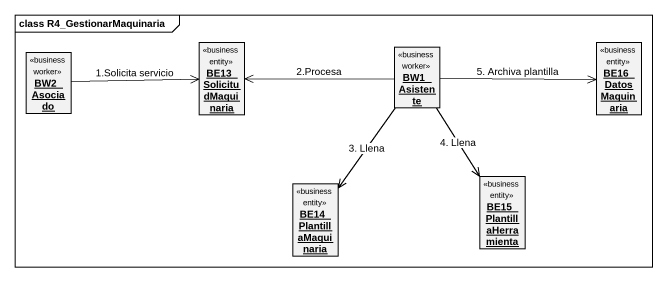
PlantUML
@startuml
mainframe class R4_GestionarMaquinaria
hide circle
hide empty members
object BW2_Asociado <<business worker>>
object BE13_SolicitudMaquinaria <<business entity>>
object BW1_Asistente <<business worker>>
object BE16_DatosMaquinaria <<business entity>>
object BE14_PlantillaMaquinaria <<business entity>>
object BE15_PlantillaHerramienta <<business entity>>
BW2_Asociado -right-> BE13_SolicitudMaquinaria : 1.Solicita servicio
BW1_Asistente -left-> BE13_SolicitudMaquinaria : 2.Procesa
BW1_Asistente -right-> BE16_DatosMaquinaria : 5. Archiva plantilla
BW1_Asistente --> BE14_PlantillaMaquinaria : 3. Llena
BW1_Asistente --> BE15_PlantillaHerramienta : 4. Llena
@enduml
